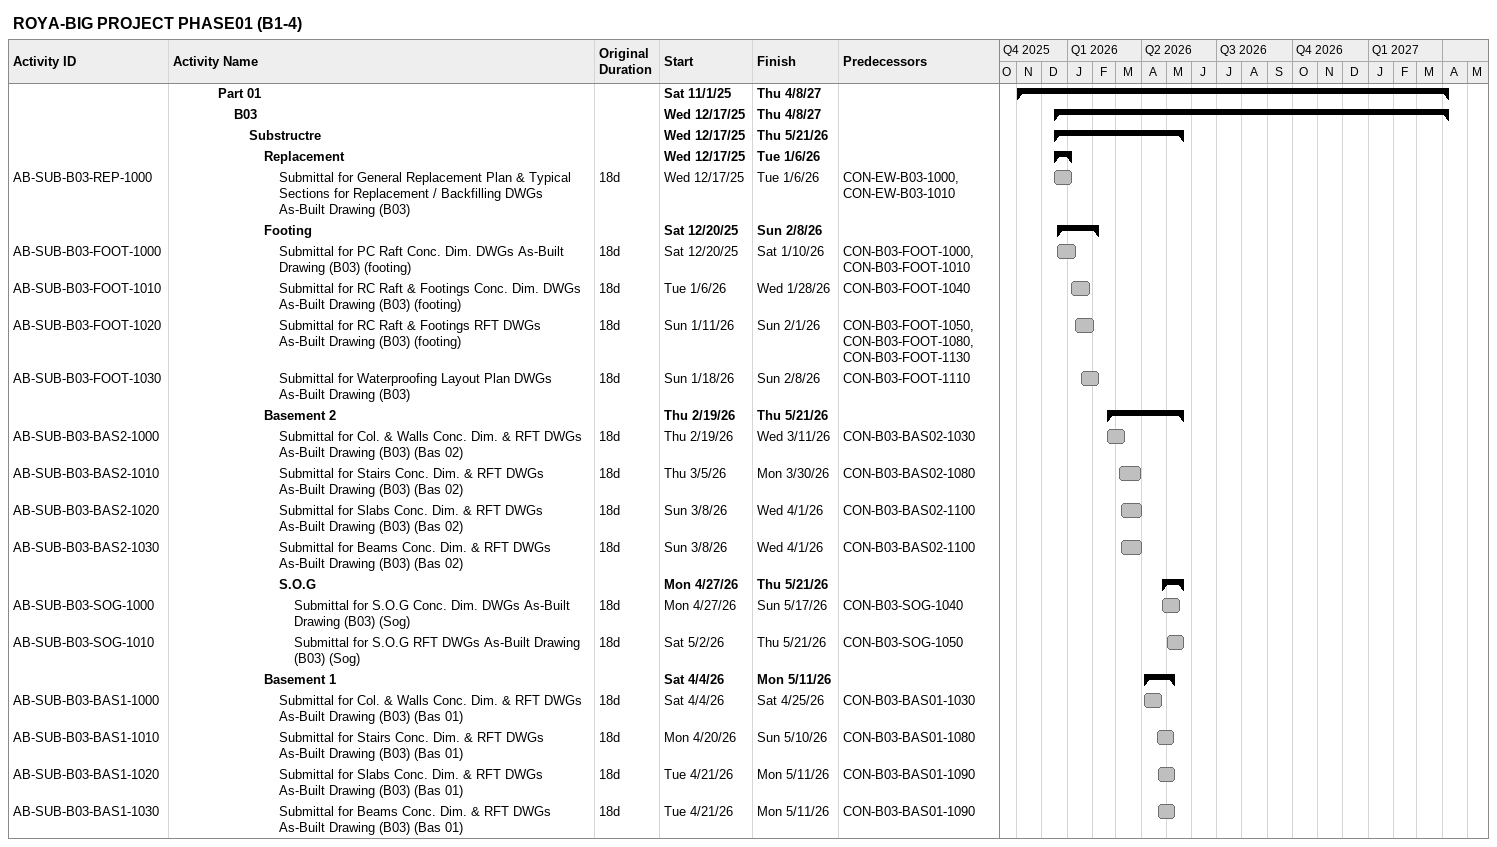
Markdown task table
ROYA-BIG PROJECT PHASE01 (B1-4)

| ID | Level | Task | Original duration | Start | Finish | Predecessors |
|---|---|---|---|---|---|---|
|  | 4 | **Part 01** |  | 2025-11-01 | 2027-04-08 |  |
|  | 5 | **B03** |  | 2025-12-17 | 2027-04-08 |  |
|  | 6 | **Substructre** |  | 2025-12-17 | 2026-05-21 |  |
|  | 7 | **Replacement** |  | 2025-12-17 | 2026-01-06 |  |
| AB-SUB-B03-REP-1000 | 8 | Submittal for General Replacement Plan & Typical Sections for Replacement / Backfilling DWGs As-Built Drawing (B03) | 18d | 2025-12-17 | 2026-01-06 | CON-EW-B03-1000, CON-EW-B03-1010 |
|  | 7 | **Footing** |  | 2025-12-20 | 2026-02-08 |  |
| AB-SUB-B03-FOOT-1000 | 8 | Submittal for PC Raft Conc. Dim. DWGs As-Built Drawing (B03) (footing) | 18d | 2025-12-20 | 2026-01-10 | CON-B03-FOOT-1000, CON-B03-FOOT-1010 |
| AB-SUB-B03-FOOT-1010 | 8 | Submittal for RC Raft & Footings Conc. Dim. DWGs As-Built Drawing (B03) (footing) | 18d | 2026-01-06 | 2026-01-28 | CON-B03-FOOT-1040 |
| AB-SUB-B03-FOOT-1020 | 8 | Submittal for RC Raft & Footings RFT DWGs As-Built Drawing (B03) (footing) | 18d | 2026-01-11 | 2026-02-01 | CON-B03-FOOT-1050, CON-B03-FOOT-1080, CON-B03-FOOT-1130 |
| AB-SUB-B03-FOOT-1030 | 8 | Submittal for Waterproofing Layout Plan DWGs As-Built Drawing (B03) | 18d | 2026-01-18 | 2026-02-08 | CON-B03-FOOT-1110 |
|  | 7 | **Basement 2** |  | 2026-02-19 | 2026-05-21 |  |
| AB-SUB-B03-BAS2-1000 | 8 | Submittal for Col. & Walls Conc. Dim. & RFT DWGs As-Built Drawing (B03) (Bas 02) | 18d | 2026-02-19 | 2026-03-11 | CON-B03-BAS02-1030 |
| AB-SUB-B03-BAS2-1010 | 8 | Submittal for Stairs Conc. Dim. & RFT DWGs As-Built Drawing (B03) (Bas 02) | 18d | 2026-03-05 | 2026-03-30 | CON-B03-BAS02-1080 |
| AB-SUB-B03-BAS2-1020 | 8 | Submittal for Slabs Conc. Dim. & RFT DWGs As-Built Drawing (B03) (Bas 02) | 18d | 2026-03-08 | 2026-04-01 | CON-B03-BAS02-1100 |
| AB-SUB-B03-BAS2-1030 | 8 | Submittal for Beams Conc. Dim. & RFT DWGs As-Built Drawing (B03) (Bas 02) | 18d | 2026-03-08 | 2026-04-01 | CON-B03-BAS02-1100 |
|  | 8 | **S.O.G** |  | 2026-04-27 | 2026-05-21 |  |
| AB-SUB-B03-SOG-1000 | 9 | Submittal for S.O.G Conc. Dim. DWGs As-Built Drawing (B03) (Sog) | 18d | 2026-04-27 | 2026-05-17 | CON-B03-SOG-1040 |
| AB-SUB-B03-SOG-1010 | 9 | Submittal for S.O.G RFT DWGs As-Built Drawing (B03) (Sog) | 18d | 2026-05-02 | 2026-05-21 | CON-B03-SOG-1050 |
|  | 7 | **Basement 1** |  | 2026-04-04 | 2026-05-11 |  |
| AB-SUB-B03-BAS1-1000 | 8 | Submittal for Col. & Walls Conc. Dim. & RFT DWGs As-Built Drawing (B03) (Bas 01) | 18d | 2026-04-04 | 2026-04-25 | CON-B03-BAS01-1030 |
| AB-SUB-B03-BAS1-1010 | 8 | Submittal for Stairs Conc. Dim. & RFT DWGs As-Built Drawing (B03) (Bas 01) | 18d | 2026-04-20 | 2026-05-10 | CON-B03-BAS01-1080 |
| AB-SUB-B03-BAS1-1020 | 8 | Submittal for Slabs Conc. Dim. & RFT DWGs As-Built Drawing (B03) (Bas 01) | 18d | 2026-04-21 | 2026-05-11 | CON-B03-BAS01-1090 |
| AB-SUB-B03-BAS1-1030 | 8 | Submittal for Beams Conc. Dim. & RFT DWGs As-Built Drawing (B03) (Bas 01) | 18d | 2026-04-21 | 2026-05-11 | CON-B03-BAS01-1090 |
